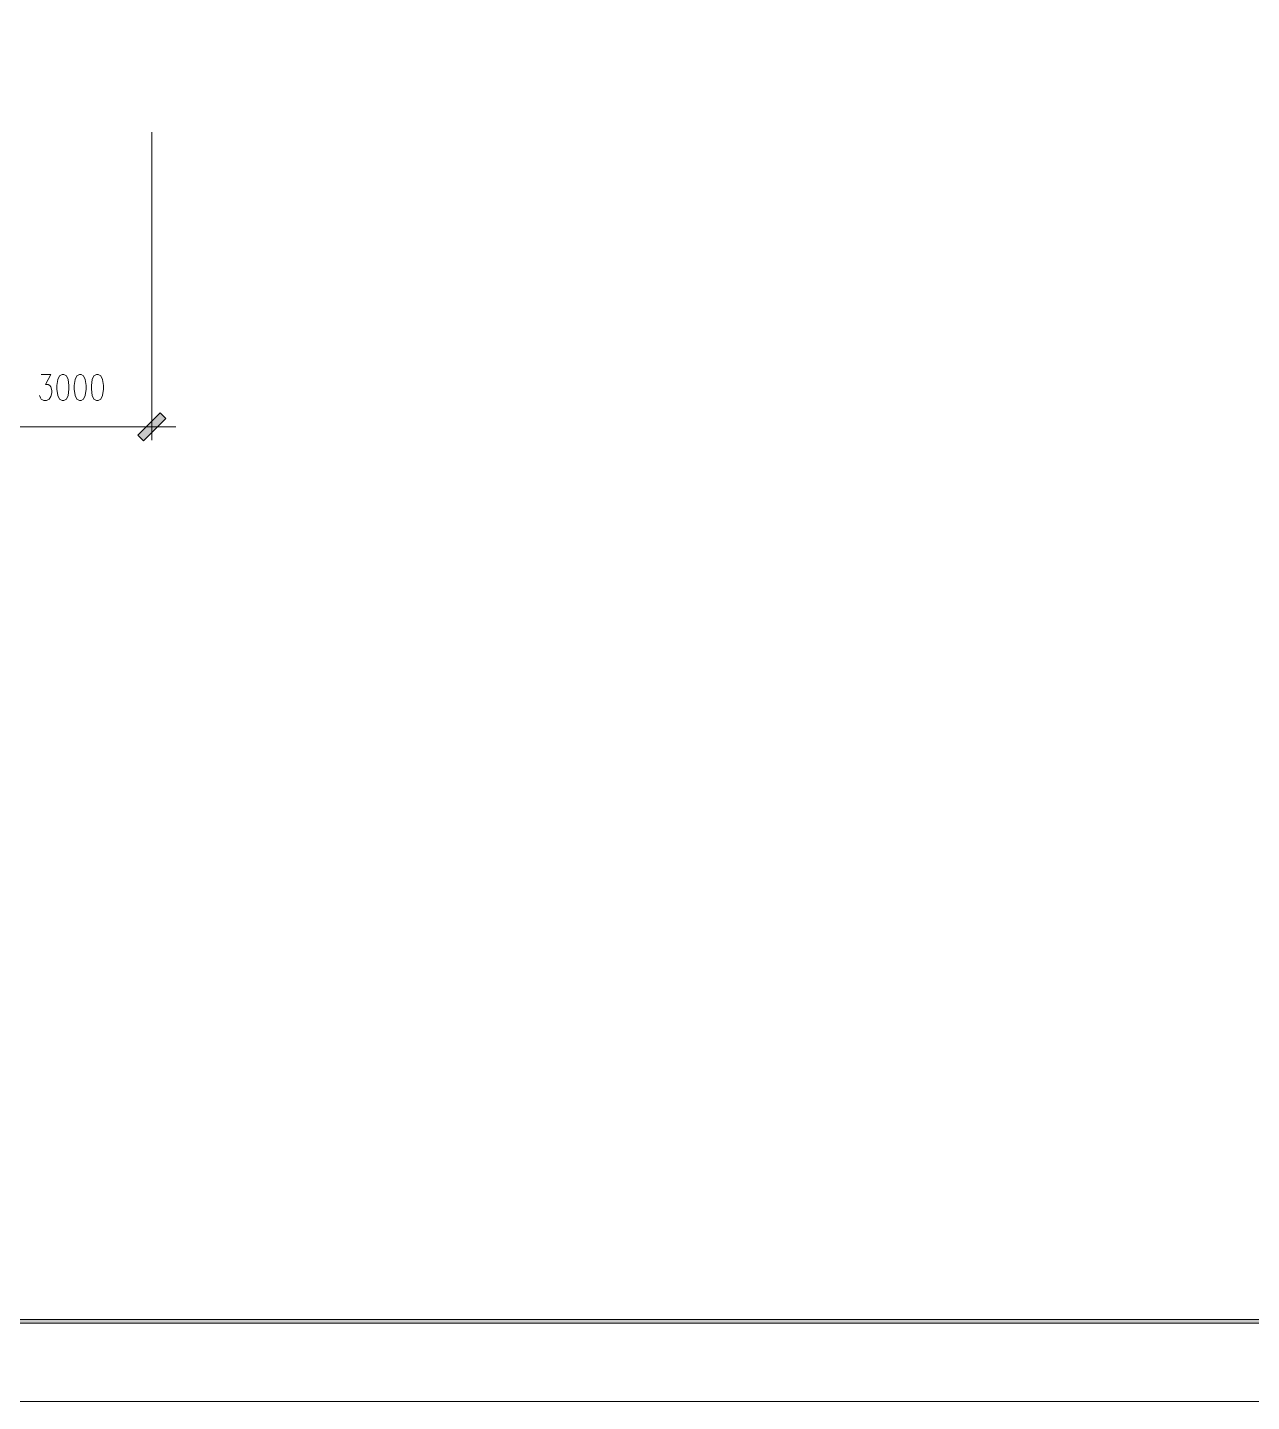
# Model space of a CAD drawing. Header units: millimetres. Extents: x 805 to 6044844, y 120 to 7887884.
# Drawn here: x 5999075 to 6021960, y 7798792 to 7824475 of the extents above; entities that cross this region are included whole.
import ezdxf

# ---------------------------------------------------------------- set-up
doc = ezdxf.new("R2010")
doc.units = ezdxf.units.MM

msp = doc.modelspace()

# ---------------------------------------------------------------- hatches: boundary and pattern name
h = msp.add_hatch(color=0)
h.dxf.hatch_style = 2
h.paths.add_polyline_path([(6001242, 7816746), (6001136, 7816852), (6001556, 7817272), (6001662, 7817166)])
h = msp.add_hatch(color=0)
h.dxf.hatch_style = 2
h.paths.add_polyline_path([(5922420, 7800257), (5922490, 7800327), (6043309, 7800327), (6043379, 7800257)])

# ---------------------------------------------------------------- linework, layer by layer
at = {"color": 0, "lineweight": 0}
for points in [[(5918705, 7798792), (5918705, 7887884), (6044844, 7887884), (6044844, 7798792)], [(5999722, 7817989), (5999673, 7817966), (5999641, 7817897), (5999624, 7817782), (5999624, 7817712), (5999641, 7817598), (5999673, 7817528), (5999722, 7817505), (5999754, 7817505), (5999802, 7817528), (5999834, 7817598), (5999851, 7817712), (5999851, 7817782), (5999834, 7817897), (5999802, 7817966), (5999754, 7817989)], [(6000045, 7817989), (5999996, 7817966), (5999964, 7817897), (5999948, 7817782), (5999948, 7817712), (5999964, 7817598), (5999996, 7817528), (6000045, 7817505), (6000077, 7817505), (6000125, 7817528), (6000157, 7817598), (6000174, 7817712), (6000174, 7817782), (6000157, 7817897), (6000125, 7817966), (6000077, 7817989)], [(6000368, 7817989), (6000319, 7817966), (6000287, 7817897), (6000271, 7817782), (6000271, 7817712), (6000287, 7817598), (6000319, 7817528), (6000368, 7817505), (6000400, 7817505), (6000448, 7817528), (6000480, 7817598), (6000497, 7817712), (6000497, 7817782), (6000480, 7817897), (6000448, 7817966), (6000400, 7817989)], [(6001242, 7816746), (6001136, 7816852), (6001556, 7817272), (6001662, 7817166)], [(5922420, 7800257), (5922490, 7800327), (6043309, 7800327), (6043379, 7800257)]]:
    msp.add_lwpolyline(points, close=True, dxfattribs=at)
for points in [[(6001399, 7822517), (6001399, 7816759)], [(5999334, 7817989), (5999512, 7817989), (5999415, 7817805), (5999463, 7817805), (5999495, 7817782), (5999512, 7817759), (5999528, 7817689), (5999528, 7817644), (5999512, 7817575), (5999479, 7817528), (5999431, 7817505), (5999382, 7817505), (5999334, 7817528), (5999317, 7817551), (5999301, 7817598)], [(6001396, 7817009), (5998402, 7817009)], [(6000949, 7817009), (6001849, 7817009)]]:
    msp.add_lwpolyline(points, dxfattribs=at)

doc.saveas('drawing.dxf')
